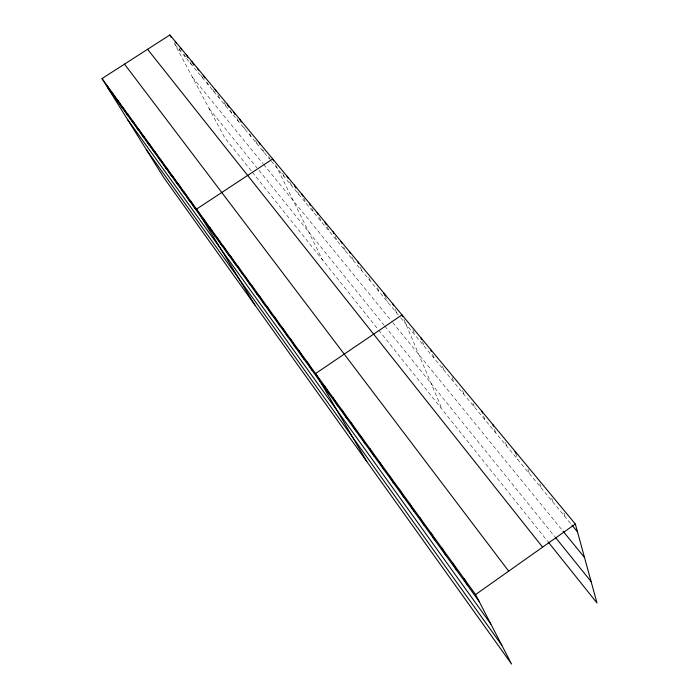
<?xml version="1.0" encoding="UTF-8"?>
<svg xmlns="http://www.w3.org/2000/svg" width="699" height="699" viewBox="0 0 699 699"><rect width="100%" height="100%" fill="white"/><g stroke="black" fill="none" stroke-linecap="round" stroke-linejoin="round"><path stroke-width="0.52" stroke-dasharray="3.5 2.62" d="M175.065 44.64L185.191 56.907M186.563 58.559L269.377 158.822M271.387 161.251L400.029 316.997M400.684 317.783L571.275 524.32M192.426 77.213L263.042 163.715M263.663 164.483L391.449 321.016M392.742 322.606L562.337 530.34M209.211 108.712L257.083 167.987M259.032 170.39L384.232 325.419M384.896 326.241L554.805 536.64M251.151 170.713L224.528 137.441L174.13 42.875M252.374 172.251L378.072 329.36M378.744 330.199L547.361 540.947M179.031 48.493L180.429 51.141M189.997 61.757L191.395 64.404M184.012 54.199L185.41 56.846M201.268 75.396L202.658 78.043M207.026 82.36L208.407 85.007M212.863 89.42L214.243 92.067M217.878 94.819L220.159 99.232M224.161 102.613L226.161 106.493M230.259 109.988L232.243 113.867M236.944 118.437L238.42 121.346M243.706 126.991L244.694 128.931M249.587 133.727L251.046 136.628M255.563 140.578L257.503 144.448M262.606 149.481L264.056 152.382M268.792 156.567L270.225 159.468M275.555 164.746L322.484 259.871M282.641 173.317L284.537 177.17M289.84 182.02L291.719 185.864M297.625 191.823L299.015 194.706M303.681 197.939L306.442 203.689M311.702 208.04L313.982 212.819M319.391 217.328L321.645 222.099M327.211 226.773L329.439 231.535M335.153 236.384L337.364 241.129M343.672 247.097L345.42 250.88M351.894 257.031L353.615 260.806M360.256 267.14L361.951 270.897M368.757 277.424L370.426 281.164M377.416 287.883L379.059 291.614M385.009 295.756L387.84 302.239M395.188 309.377L396.779 313.065M403.926 319.495L442.205 409.509M412.847 329.823L415.145 335.302M422.502 341.68L424.581 346.721M432.559 354.349L434.184 358.351M442.388 366.224L443.979 370.199M452.017 377.346L453.948 382.274M462.607 390.662L464.11 394.577M473.005 403.236L474.464 407.115M483.612 416.054L485.027 419.898M494.429 429.125L495.792 432.934M505.456 442.458L506.766 446.224M515.757 453.258L517.959 459.776M528.033 469.466L529.388 473.607M539.75 483.629L541.043 487.719M551.712 498.09L552.935 502.118M563.927 512.848L565.072 516.814"/><path stroke-width="1.05" d="M475.565 594.561L575.329 524.023L169.901 34.95L102.019 78.568L163.601 177.301L511.554 664.05L475.565 594.561L102.019 78.568M571.965 525.15L577.47 531.825M563.018 531.188L584.521 557.522M555.478 537.47L591.118 581.603M548.051 541.804L596.981 602.957L575.329 524.023M147.585 49.288L542.599 547.168M124.509 64.125L508.68 571.144M107.847 87.908L479.13 601.437M127.419 119.293L490.847 624.067M146.344 149.63L501.83 645.264M106.964 85.4L112.784 94.741M122.22 106.475L128.013 115.807M117.065 99.354L122.867 108.686M111.98 92.329L117.79 101.661M138.14 128.459L143.898 137.773M132.758 121.023L138.533 130.346M127.454 113.692L133.238 123.024M154.75 151.403L160.473 160.7M149.132 143.645L154.872 152.95M143.592 135.999L149.341 145.305M166.24 167.279L171.937 176.55M160.455 159.285L166.161 168.564M178.079 183.636L183.741 192.872M172.12 175.397L177.791 184.65M190.285 200.491L195.903 209.691M184.134 191.998L189.77 201.225M203.068 218.149L208.634 227.315M254.96 305.096L196.533 209.115L272.697 158.953L273.65 160.884M216.472 236.664L221.985 245.777M209.717 227.332L215.257 236.472M230.321 255.799L235.773 264.851M223.339 246.153L228.826 255.231M237.424 265.603L242.841 274.62M251.989 285.716L257.337 294.663M244.641 275.581L250.024 284.563M259.46 296.035L264.764 304.947M267.053 306.538L272.322 315.398M274.786 317.215L280.011 326.031M290.67 339.155L295.799 347.866M282.658 328.084L287.839 336.857M298.822 350.417L303.899 359.076M307.123 361.881L312.147 370.487M366.765 461.506L315.581 373.563L401.977 314.908L402.755 316.743M324.187 385.455L329.098 393.93M332.96 397.574L337.809 405.979M341.898 409.92L346.687 418.247M351.012 422.502L355.721 430.75M360.291 435.32L364.93 443.489M369.754 448.391L374.323 456.473M379.4 461.724L383.891 469.702M389.238 475.311L393.642 483.201M399.278 489.178L403.594 496.954M409.518 503.315L413.738 510.995M419.959 517.749L424.083 525.307M430.628 532.481L434.647 539.916M441.506 547.518L445.42 554.823M169.901 34.95L171.307 37.589M452.62 562.861L456.43 570.034M175.283 41.442L176.218 43.207M186.275 54.705L187.673 57.353M180.744 48.03L181.679 49.795M191.884 61.468L193.737 64.998M197.572 68.336L198.499 70.101M463.97 578.545L467.657 585.57M203.348 75.3L204.728 77.947M215.143 89.524L216.052 91.289M227.28 104.16L228.765 107.069M233.475 111.648L234.96 114.557M239.774 119.241L241.251 122.142M259.233 142.71L260.194 144.641M287.036 176.244L287.971 178.166M294.375 185.104L295.764 187.987M301.837 194.104L302.754 196.017M309.421 203.252L310.33 205.165M317.136 212.557L318.036 214.462M324.974 222.02L326.311 224.868M332.951 231.64L333.834 233.536M341.06 241.426L341.933 243.313M349.317 251.378L350.173 253.265M357.713 261.505L358.561 263.383M383.795 292.968L385.009 295.756M392.803 303.838L393.598 305.681M420.833 337.652L421.663 339.67M430.532 349.343L431.344 351.344M481.847 411.248L482.555 413.17M492.725 424.372L493.407 426.268M515.128 451.397L515.757 453.258"/></g></svg>
